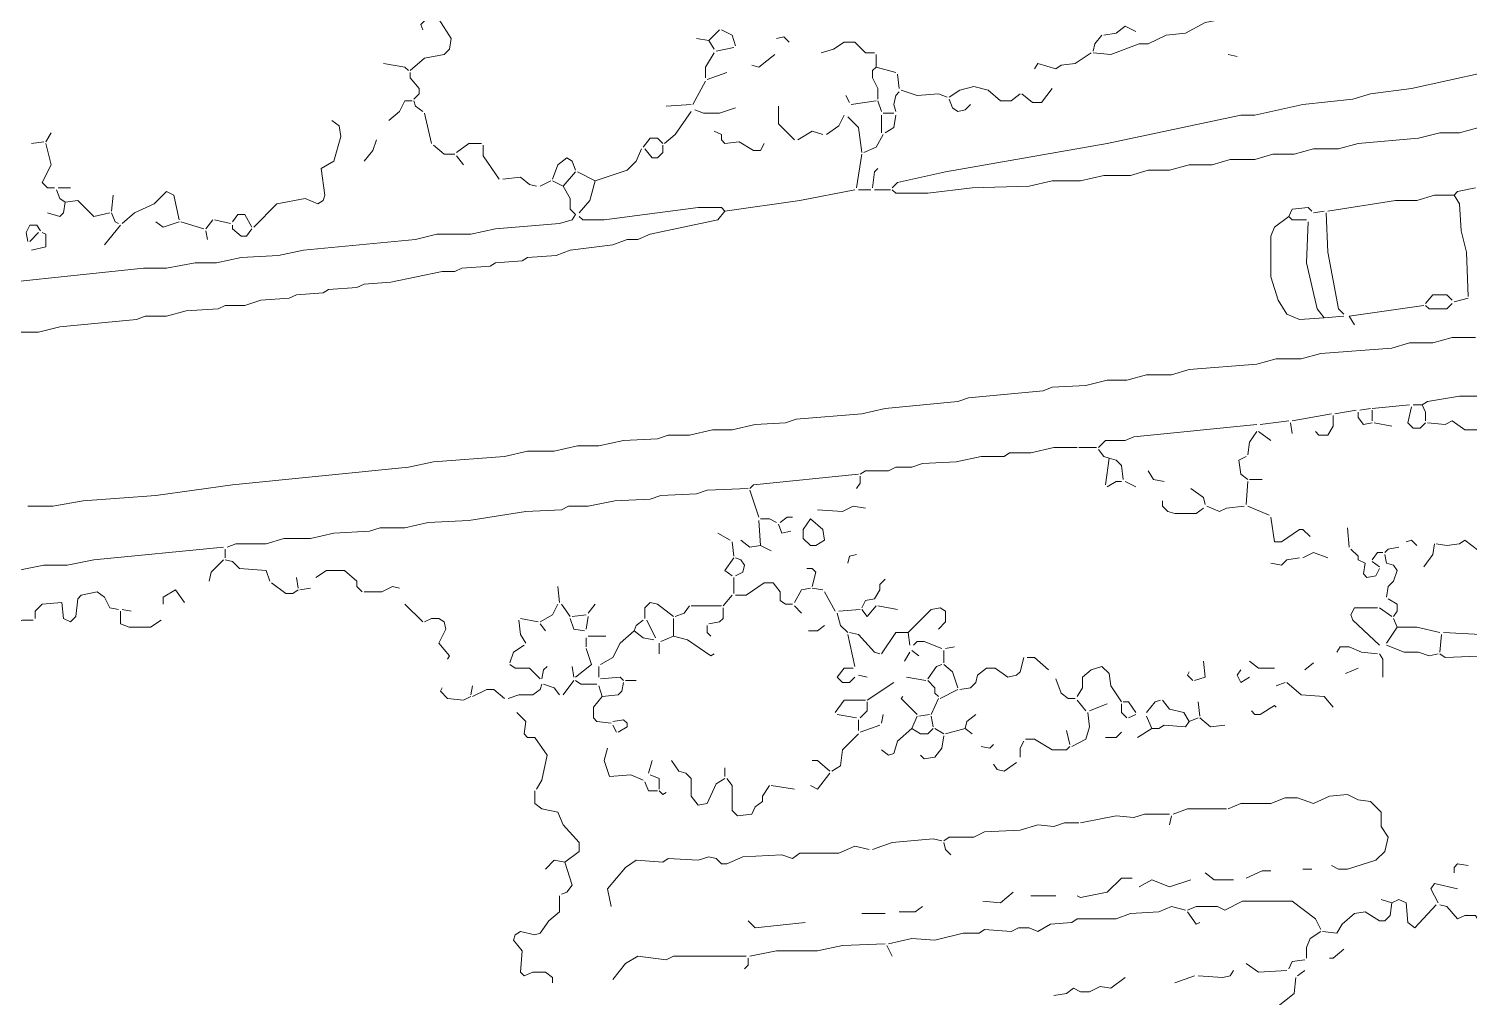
# Model space of a CAD drawing. Header units: millimetres. Extents: x 0 to 150953, y 0 to 85148.
# Drawn here: x 47772 to 72177, y 12263 to 28669 of the extents above; entities that cross this region are included whole.
import ezdxf

# ---------------------------------------------------------------- set-up
doc = ezdxf.new("R2010")
doc.units = ezdxf.units.MM
doc.layers.add('LINEWORK', color=7, linetype='CONTINUOUS', lineweight=0, plot=False)

msp = doc.modelspace()

# ---------------------------------------------------------------- linework, layer by layer
at = {"layer": 'LINEWORK'}
for points in [[(68817.54, 29135.972), (68727.15, 29045.581), (68606.63, 29045.581), (68335.458, 28894.933), (67702.722, 28774.408), (67371.287, 28593.627), (67039.858, 28563.498), (66738.552, 28412.845), (66587.904, 28412.845), (66105.816, 28232.063), (65804.515, 28262.197)], [(54716.573, 28834.671), (54927.489, 28503.236), (54897.355, 28322.454), (54806.964, 28232.063), (54475.534, 28171.807), (54234.49, 27960.891)], [(54686.445, 28864.799), (54505.663, 28834.671), (54415.272, 28744.28), (54445.401, 28653.889)], [(59477.158, 28653.889), (59296.376, 28473.107)], [(59507.286, 28653.889), (59688.068, 28563.498), (59748.33, 28382.717)], [(76078.94, 28563.498), (75898.158, 28412.845), (75777.633, 28412.845), (75385.942, 28232.063), (74361.514, 28201.935), (74210.861, 28141.673), (73819.169, 28141.673), (72433.173, 27930.763), (71197.836, 27659.59), (70504.838, 27569.199), (70203.537, 27478.808), (69359.885, 27388.418), (68546.368, 27207.636), (68305.33, 27207.636), (66045.559, 26725.554), (63303.701, 26243.465), (62490.183, 26062.684), (62399.792, 25972.293)], [(65955.168, 28563.498), (65834.643, 28412.845), (65804.515, 28292.326)], [(66527.642, 28623.761), (66346.86, 28714.151), (66196.207, 28593.627), (65985.297, 28563.498)], [(59085.466, 28503.236), (59296.376, 28473.107)], [(59296.376, 28473.107), (59386.767, 28322.454)], [(59718.202, 28352.588), (59416.895, 28292.326)], [(60441.328, 28503.236), (60561.848, 28533.37), (60652.238, 28442.979)], [(61194.583, 28262.197), (61405.493, 28322.454), (61586.275, 28442.979), (61767.057, 28442.979), (61947.838, 28262.197), (62098.492, 28262.197)], [(53782.536, 28081.416), (54144.1, 28021.153), (54204.362, 27960.891)], [(59386.767, 28262.197), (59236.114, 28021.153), (59236.114, 27840.372)], [(60411.194, 28232.063), (60140.022, 28021.153), (60019.503, 28051.282)], [(62128.62, 28232.063), (62128.62, 28021.153)], [(65774.387, 28262.197), (65503.214, 28081.416), (65262.17, 28051.282), (65171.779, 27991.025), (64870.478, 28081.416), (64810.216, 27991.025)], [(68094.414, 28232.063), (68245.067, 28201.935)], [(54234.49, 27930.763), (54234.49, 27840.372), (54385.144, 27659.59), (54385.144, 27569.199), (54294.753, 27478.808)], [(59597.677, 27930.763), (59266.248, 27810.243)], [(62128.62, 28021.153), (62068.363, 27960.891), (62068.363, 27840.372), (62158.754, 27659.59), (62158.754, 27478.808)], [(62128.62, 28021.153), (62460.055, 27930.763)], [(62490.183, 27900.634), (62520.317, 27659.59)], [(59236.114, 27780.109), (59025.204, 27388.418)], [(62520.317, 27599.328), (62460.055, 27539.071), (62429.926, 27388.418), (62460.055, 27267.898)], [(62550.446, 27629.462), (62821.618, 27539.071), (63183.181, 27569.199), (63333.835, 27508.937)], [(64569.172, 27569.199), (64418.524, 27448.68), (64237.743, 27448.68), (64026.827, 27629.462), (63785.789, 27689.719), (63544.745, 27629.462), (63363.963, 27508.937)], [(65111.517, 27659.59), (64930.735, 27418.546), (64780.088, 27418.546), (64599.306, 27569.199)], [(54264.619, 27448.68), (54144.1, 27448.68), (54053.709, 27267.898), (53872.927, 27117.245)], [(54294.753, 27448.68), (54324.881, 27358.289), (54445.401, 27267.898)], [(58995.075, 27388.418), (58573.25, 27358.289)], [(60471.457, 27358.289), (60471.457, 27056.983), (60742.629, 26785.81)], [(61616.409, 27539.071), (61676.666, 27418.546)], [(62128.62, 27448.68), (61706.8, 27388.418)], [(62158.754, 27448.68), (62219.011, 27267.898)], [(63363.963, 27478.808), (63424.225, 27328.155), (63514.616, 27267.898), (63635.135, 27298.027), (63725.526, 27388.418)], [(52908.757, 27117.245), (53029.281, 27026.854), (53059.41, 26846.073), (52938.891, 26424.247), (52727.975, 26303.728), (52788.237, 25851.774), (52758.109, 25761.383), (52667.718, 25701.121), (52456.803, 25791.511), (51974.72, 25701.121), (51583.028, 25309.429)], [(54475.534, 27237.764), (54596.054, 26725.554)], [(58995.075, 27267.898), (58723.903, 26876.201), (58543.121, 26725.554)], [(59748.33, 27328.155), (59477.158, 27237.764), (59205.985, 27237.764), (59055.332, 27298.027)], [(61586.275, 27207.636), (61495.884, 27026.854), (61284.974, 26876.201)], [(61646.537, 27177.508), (61827.319, 26996.726), (61887.581, 26574.9)], [(62219.011, 27207.636), (62219.011, 26906.335)], [(62249.145, 27237.764), (62429.926, 27237.764)], [(62460.055, 27207.636), (62429.926, 26996.726), (62279.273, 26906.335)], [(48148.177, 26906.335), (48057.786, 26755.682)], [(59386.767, 26936.464), (59507.286, 26876.201), (59507.286, 26785.81), (59567.549, 26725.554), (59808.593, 26755.682), (60049.631, 26605.029), (60170.156, 26605.029), (60230.413, 26725.554)], [(61224.712, 26876.201), (61043.93, 26936.464), (60802.892, 26785.81)], [(62249.145, 26876.201), (62128.62, 26665.291), (61917.71, 26574.9)], [(72342.782, 26996.726), (72011.353, 26906.335), (71679.918, 26906.335), (71318.355, 26815.944), (70293.927, 26725.554), (69962.493, 26635.163), (69540.667, 26635.163), (69209.238, 26544.772), (68847.674, 26544.772), (68546.368, 26454.381), (68124.548, 26454.381), (67823.241, 26363.99), (67431.55, 26363.99), (67100.115, 26273.599), (66738.552, 26273.599), (66437.251, 26183.209), (65985.297, 26183.209), (65593.605, 26092.818), (65111.517, 26092.818), (64719.825, 26002.427), (63755.655, 25972.293), (63002.4, 25881.902), (62460.055, 25881.902), (62399.792, 25942.165)], [(48027.652, 26755.682), (47816.742, 26725.554)], [(48057.786, 26725.554), (48148.177, 26363.99), (47997.524, 26062.684), (48087.915, 25972.293), (48208.434, 25972.293)], [(53662.017, 26785.81), (53601.755, 26605.029), (53451.102, 26424.247)], [(54626.182, 26695.42), (54806.964, 26544.772), (54987.745, 26544.772)], [(55439.699, 26725.554), (55228.789, 26725.554), (55017.879, 26574.9)], [(55469.833, 26695.42), (55469.833, 26514.638), (55741.006, 26122.946)], [(58151.424, 26635.163), (58061.033, 26424.247), (57910.386, 26273.599), (57368.041, 26092.818)], [(58512.987, 26725.554), (58422.596, 26815.944), (58302.077, 26815.944), (58181.558, 26665.291)], [(58512.987, 26695.42), (58512.987, 26574.9), (58422.596, 26484.509), (58332.206, 26484.509), (58211.686, 26635.163)], [(55017.879, 26514.638), (55138.399, 26363.99)], [(57036.606, 26273.599), (56976.343, 26424.247), (56885.953, 26484.509), (56735.305, 26363.99), (56644.914, 26122.946)], [(61887.581, 26544.772), (61797.191, 25972.293)], [(55801.263, 26122.946), (56102.569, 26153.075), (56253.217, 26032.555), (56373.742, 26002.427)], [(57036.606, 26243.465), (56825.696, 26002.427)], [(57066.734, 26243.465), (57368.041, 26092.818)], [(62158.754, 26303.728), (62098.492, 26243.465), (62068.363, 25972.293)], [(48238.568, 25942.165), (48298.825, 25791.511), (48389.216, 25731.255)], [(48268.696, 25972.293), (48479.607, 25972.293)], [(50317.557, 25429.948), (50227.166, 25851.774), (50106.641, 25912.036), (49895.731, 25701.121), (49564.296, 25550.473), (49353.386, 25369.691)], [(56614.78, 26092.818), (56433.998, 26002.427)], [(56644.914, 26092.818), (56825.696, 26002.427)], [(56825.696, 26002.427), (56946.215, 25791.511), (56946.215, 25610.73), (57036.606, 25520.339)], [(57368.041, 26092.818), (57277.65, 25761.383), (57096.868, 25550.473)], [(61767.057, 25942.165), (60833.02, 25761.383)], [(61827.319, 25942.165), (62038.229, 25942.165)], [(62098.492, 25942.165), (62369.664, 25942.165)], [(72282.525, 25972.293), (71981.219, 25912.036), (71920.962, 25851.774)], [(48389.216, 25731.255), (48359.087, 25550.473), (48298.825, 25490.211), (48087.915, 25550.473)], [(48389.216, 25731.255), (48600.131, 25761.383), (48871.304, 25490.211), (49142.476, 25550.473)], [(49202.733, 25851.774), (49172.605, 25580.601)], [(59567.549, 25580.601), (59507.286, 25640.864), (59115.595, 25640.864), (57518.688, 25429.948), (57157.125, 25429.948), (57096.868, 25490.211)], [(60833.02, 25761.383), (59567.549, 25580.601)], [(69510.539, 25580.601), (69450.276, 25640.864), (69179.104, 25610.73), (69118.847, 25490.211)], [(71920.962, 25851.774), (71589.527, 25851.774), (71288.226, 25761.383), (70926.663, 25761.383), (69781.711, 25580.601)], [(71920.962, 25851.774), (72011.353, 25701.121), (72041.481, 25249.166), (72131.872, 24887.603), (72162.001, 24134.348)], [(57036.606, 25520.339), (56976.343, 25429.948), (56765.433, 25369.691), (55680.744, 25279.3), (55258.918, 25188.91), (54686.445, 25188.91), (54324.881, 25098.519), (52426.674, 24917.737), (52004.848, 24827.346), (51372.113, 24797.212), (50950.293, 24706.822), (50588.729, 24706.822), (50106.641, 24616.431), (49714.95, 24616.431), (46280.099, 24254.867), (45828.144, 24285.001)], [(59567.549, 25580.601), (59447.029, 25429.948), (58302.077, 25188.91), (58091.167, 25098.519), (57910.386, 25098.519), (57669.341, 25008.128), (56946.215, 24917.737), (56705.171, 24827.346), (56223.088, 24797.212), (56132.698, 24736.956), (55680.744, 24706.822), (55590.353, 24646.565), (55108.27, 24616.431), (54987.745, 24556.174), (54776.835, 24556.174), (53903.056, 24375.392), (53451.102, 24345.258), (53330.582, 24285.001), (52848.5, 24254.867), (52758.109, 24194.611), (52306.155, 24164.477), (52185.63, 24104.22), (51703.548, 24074.086), (51432.375, 23983.695), (51100.94, 23983.695), (50980.421, 23923.438), (50438.076, 23893.304), (50106.641, 23802.913), (49745.078, 23802.913), (49594.43, 23742.657), (48298.825, 23622.132), (47937.262, 23531.741), (47515.442, 23531.741)], [(49172.605, 25550.473), (49232.867, 25399.82), (49293.124, 25369.691)], [(49925.86, 25399.82), (50046.384, 25309.429), (50317.557, 25399.82)], [(50347.685, 25399.82), (50739.377, 25279.3)], [(50890.03, 25429.948), (50769.511, 25279.3)], [(50920.159, 25429.948), (51191.331, 25369.691)], [(51221.465, 25399.82), (51311.856, 25520.339), (51432.375, 25520.339), (51552.894, 25309.429)], [(69118.847, 25490.211), (68877.803, 25309.429), (68817.54, 25158.776), (68817.54, 24465.783), (68938.065, 24074.086), (69088.713, 23833.047), (69299.629, 23742.657), (69721.449, 23772.785)], [(69118.847, 25490.211), (69179.104, 25429.948), (69420.148, 25429.948)], [(69450.276, 25399.82), (69420.148, 24706.822), (69600.929, 23923.438), (69721.449, 23772.785)], [(69721.449, 25580.601), (69540.667, 25550.473)], [(69751.583, 25550.473), (69781.711, 24887.603), (69962.493, 23923.438), (70052.883, 23833.047)], [(47967.396, 25249.166), (47907.133, 25339.557), (47786.614, 25339.557), (47726.352, 25219.038), (47756.48, 25068.385)], [(47937.262, 25219.038), (47786.614, 25068.385)], [(47997.524, 25219.038), (48057.786, 25188.91), (48057.786, 24977.994), (47816.742, 24917.737)], [(49323.258, 25339.557), (49052.085, 25008.128)], [(50769.511, 25249.166), (50799.639, 25098.519)], [(51221.465, 25339.557), (51221.465, 25279.3), (51372.113, 25158.776), (51462.504, 25158.776), (51552.894, 25279.3)], [(71890.828, 24074.086), (71800.437, 24164.477), (71559.399, 24164.477), (71438.874, 24013.829)], [(71408.746, 23983.695), (70143.274, 23802.913)], [(71890.828, 24013.829), (71800.437, 23923.438), (71499.137, 23923.438), (71438.874, 23983.695)], [(72162.001, 24104.22), (71920.962, 24043.957)], [(70052.883, 23802.913), (69721.449, 23772.785)], [(70143.274, 23802.913), (70233.665, 23652.266)], [(47756.48, 20578.978), (48178.306, 20578.978), (48690.522, 20669.369), (49925.86, 20759.76), (51221.465, 20940.541), (54204.362, 21241.842), (54626.182, 21332.233), (55831.397, 21422.624), (56223.088, 21513.015), (56675.043, 21513.015), (57066.734, 21603.405), (57428.297, 21603.405), (57850.123, 21693.796), (58422.596, 21723.925), (58603.378, 21784.187), (58964.941, 21784.187), (59356.639, 21874.578), (59688.068, 21874.578), (60079.765, 21964.969), (60591.976, 21995.097), (60772.758, 22055.359), (61887.581, 22145.75), (62279.273, 22236.141), (63514.616, 22356.66), (63695.398, 22416.923), (64960.869, 22537.442), (65111.517, 22597.704), (65683.996, 22627.833), (66045.559, 22718.224), (66376.988, 22718.224), (66708.423, 22808.614), (67130.249, 22808.614), (67431.55, 22899.005), (68576.502, 22989.396), (68907.931, 23079.787), (69329.757, 23079.787), (69661.192, 23170.178), (70866.401, 23260.569), (71167.702, 23350.959), (71559.399, 23350.959), (71890.828, 23441.35), (72282.525, 23441.35)], [(79122.094, 23320.831), (78368.839, 23260.569), (78218.185, 23200.312), (77705.975, 23170.178), (76591.151, 22989.396), (76259.721, 22989.396), (75868.024, 22899.005), (75536.595, 22899.005), (75355.813, 22838.748), (74150.599, 22718.224), (73999.951, 22657.967), (72583.826, 22507.314), (72372.916, 22447.051), (72011.353, 22447.051), (71469.008, 22356.66), (71378.617, 22296.403)], [(70504.838, 22236.141), (70324.056, 22206.013)], [(71167.702, 22296.403), (70534.966, 22236.141)], [(71197.836, 22266.27), (71137.573, 21995.097), (71227.964, 21904.706), (71348.483, 21904.706), (71438.874, 21995.097)], [(71227.964, 22296.403), (71378.617, 22296.403)], [(71378.617, 22296.403), (71438.874, 22175.879), (71438.874, 22025.231)], [(68576.502, 21964.969), (66497.513, 21754.059), (66346.86, 21693.796), (66015.425, 21693.796), (65894.906, 21573.277)], [(69118.847, 22025.231), (68636.759, 21964.969)], [(69148.975, 21995.097), (69179.104, 21814.315)], [(69841.973, 22145.75), (69179.104, 22025.231)], [(69872.102, 22115.622), (69872.102, 21934.84), (69781.711, 21784.187), (69631.058, 21784.187), (69570.801, 21844.449)], [(70263.794, 22206.013), (69902.23, 22145.75)], [(70293.927, 22175.879), (70293.927, 22085.488), (70384.318, 21964.969), (70534.966, 21995.097)], [(70534.966, 22206.013), (70534.966, 22025.231)], [(70565.1, 21995.097), (70866.401, 21934.84)], [(71890.828, 22025.231), (71770.309, 21964.969), (71469.008, 21995.097)], [(71890.828, 22025.231), (72101.744, 21874.578), (72312.654, 21874.578)], [(68576.502, 21844.449), (68455.977, 21663.668), (68425.849, 21452.752)], [(68606.63, 21844.449), (68817.54, 21693.796)], [(65533.343, 21573.277), (65141.651, 21573.277), (64749.954, 21482.886), (64388.39, 21482.886), (64298, 21422.624), (63906.308, 21422.624), (63484.482, 21332.233), (62912.009, 21302.104), (62731.227, 21241.842), (62460.055, 21241.842), (62339.536, 21181.58), (61947.838, 21181.58), (61857.448, 21121.323)], [(65563.471, 21573.277), (65864.777, 21573.277)], [(65894.906, 21543.143), (65985.297, 21422.624), (66075.688, 21392.495)], [(66075.688, 21392.495), (66015.425, 20940.541)], [(66075.688, 21392.495), (66196.207, 21362.361), (66286.598, 21271.971), (66316.732, 21030.932)], [(68395.72, 21422.624), (68275.196, 21362.361), (68305.33, 21121.323), (68425.849, 21030.932)], [(61827.319, 21121.323), (60049.631, 20940.541), (59989.374, 20880.279)], [(61857.448, 21091.189), (61857.448, 20970.67), (61797.191, 20880.279)], [(66286.598, 21000.798), (66196.207, 21000.798), (66045.559, 20910.407)], [(66346.86, 21000.798), (66527.642, 20910.407)], [(66738.552, 21181.58), (66828.942, 21030.932), (67009.724, 21000.798)], [(68425.849, 21000.798), (68395.72, 20609.106)], [(68455.977, 21030.932), (68666.893, 21030.932)], [(59959.24, 20880.279), (59266.248, 20850.15), (59085.466, 20789.888), (58482.859, 20759.76), (58302.077, 20699.497), (57699.47, 20669.369), (57247.516, 20578.978), (56916.087, 20578.978), (56795.562, 20518.716), (56192.96, 20488.587), (55228.789, 20337.934), (54535.791, 20307.805), (54144.1, 20217.415), (53722.274, 20217.415), (53541.492, 20157.152), (52938.891, 20127.024), (52547.193, 20036.633), (52095.239, 20036.633), (51793.938, 19946.242), (51281.722, 19946.242), (51131.074, 19885.98)], [(59989.374, 20850.15), (60140.022, 20398.196)], [(67461.678, 20880.279), (67672.594, 20729.626), (67702.722, 20609.106)], [(61947.838, 20548.844), (61736.928, 20578.978), (61556.147, 20488.587), (61134.321, 20518.716)], [(66979.596, 20669.369), (66979.596, 20578.978), (67069.987, 20488.587), (67190.506, 20458.453), (67552.069, 20458.453), (67672.594, 20548.844)], [(67732.851, 20578.978), (67943.766, 20488.587), (68064.285, 20548.844), (68365.586, 20578.978)], [(68425.849, 20578.978), (68787.412, 20428.325)], [(60140.022, 20337.934), (60170.156, 19916.108)], [(60170.156, 20368.062), (60320.804, 20368.062), (60441.328, 20307.805)], [(60471.457, 20277.672), (60531.719, 20127.024), (60682.367, 20157.152)], [(60712.501, 20398.196), (60622.11, 20398.196), (60501.585, 20307.805)], [(68817.54, 20398.196), (68877.803, 19976.371), (68998.322, 19976.371), (69299.629, 20187.281), (69359.885, 20187.281), (69480.41, 20066.761)], [(59447.029, 20127.024), (59657.939, 20006.499)], [(70113.146, 20217.415), (70143.274, 19885.98)], [(72734.48, 20157.152), (72553.698, 19885.98), (72342.782, 19825.717), (72101.744, 20006.499), (72011.353, 19946.242), (71800.437, 19916.108), (71619.656, 19946.242)], [(47575.698, 19494.288), (48027.652, 19584.679), (48419.35, 19584.679), (48871.304, 19675.07), (51070.812, 19885.98)], [(51100.94, 19855.851), (51100.94, 19705.198)], [(59688.068, 19976.371), (59718.202, 19735.327)], [(59838.721, 20006.499), (59989.374, 19885.98), (60170.156, 19916.108)], [(60170.156, 19916.108), (60350.938, 19825.717)], [(69359.885, 19705.198), (69540.667, 19795.589), (69781.711, 19705.198)], [(70173.403, 19855.851), (70293.927, 19735.327), (70293.927, 19675.07), (70414.447, 19614.807)], [(70715.748, 19795.589), (70625.357, 19795.589), (70534.966, 19675.07)], [(70986.92, 19885.98), (70806.138, 19855.851), (70745.882, 19795.589)], [(71107.445, 19976.371), (71197.836, 20006.499), (71288.226, 19916.108)], [(71589.527, 19946.242), (71559.399, 19765.461), (71408.746, 19554.545)], [(51070.812, 19675.07), (50859.902, 19464.154), (50829.768, 19313.506)], [(51100.94, 19675.07), (51221.465, 19644.936), (51341.984, 19524.417), (51793.938, 19494.288), (51854.201, 19313.506)], [(59718.202, 19705.198), (59567.549, 19494.288), (59688.068, 19403.897)], [(59748.33, 19705.198), (59838.721, 19675.07), (59898.983, 19584.679), (59868.85, 19464.154), (59748.33, 19403.897)], [(60953.539, 19524.417), (61043.93, 19524.417), (61104.193, 19464.154), (61043.93, 19223.116)], [(61797.191, 19765.461), (61676.666, 19735.327), (61646.537, 19614.807)], [(69299.629, 19705.198), (69088.713, 19675.07), (68998.322, 19584.679), (68817.54, 19614.807)], [(70414.447, 19614.807), (70384.318, 19434.026), (70444.575, 19373.763), (70595.228, 19403.897), (70655.491, 19524.417)], [(70534.966, 19644.936), (70655.491, 19554.545)], [(70745.882, 19765.461), (70776.01, 19614.807)], [(70776.01, 19614.807), (70896.529, 19584.679), (70956.792, 19494.288), (70896.529, 19313.506), (70806.138, 19223.116), (70776.01, 19042.334)], [(51884.329, 19283.373), (52125.373, 19102.591), (52245.892, 19102.591), (52336.283, 19162.853)], [(52306.155, 19373.763), (52336.283, 19192.982)], [(52637.584, 19373.763), (52818.366, 19494.288), (53119.672, 19494.288), (53330.582, 19313.506), (53330.582, 19223.116), (53420.973, 19132.725)], [(59718.202, 19373.763), (59718.202, 19102.591)], [(59748.33, 19072.462), (59929.112, 19072.462), (60230.413, 19283.373), (60381.066, 19283.373), (60501.585, 19132.725), (60501.585, 18982.072), (60591.976, 18921.809), (60712.501, 18921.809)], [(62279.273, 19343.635), (62188.882, 19253.244), (62188.882, 19162.853), (62098.492, 19012.2)], [(49293.124, 18831.418), (49142.476, 18861.552), (49052.085, 19042.334), (48931.561, 19132.725), (48660.388, 19072.462), (48600.131, 19012.2), (48569.997, 18710.899), (48479.607, 18620.508), (48359.087, 18680.771), (48328.959, 18951.943), (47997.524, 18921.809), (47877.005, 18801.29), (47877.005, 18680.771)], [(50407.948, 18951.943), (50257.294, 19162.853), (50046.384, 19042.334), (50046.384, 18921.809)], [(52547.193, 19192.982), (52366.412, 19162.853)], [(54053.709, 19192.982), (53933.19, 19223.116), (53752.408, 19132.725), (53451.102, 19132.725)], [(56735.305, 19223.116), (56765.433, 18951.943)], [(59688.068, 19072.462), (59537.42, 18891.681)], [(61013.802, 19192.982), (60863.149, 19162.853), (60742.629, 18951.943)], [(61043.93, 19192.982), (61224.712, 19162.853)], [(61254.846, 19132.725), (61435.627, 18801.29)], [(49323.258, 18801.29), (49323.258, 18590.38), (49473.906, 18530.118), (49835.469, 18530.118), (50016.25, 18650.637)], [(49353.386, 18831.418), (49504.039, 18801.29)], [(54144.1, 18921.809), (54445.401, 18620.508)], [(56735.305, 18921.809), (56644.914, 18741.028), (56433.998, 18620.508)], [(56795.562, 18921.809), (56946.215, 18710.899)], [(57368.041, 18921.809), (57247.516, 18771.162)], [(58693.769, 18710.899), (58422.596, 18921.809), (58302.077, 18951.943), (58211.686, 18861.552), (58211.686, 18680.771)], [(58964.941, 18891.681), (58874.551, 18771.162), (58723.903, 18710.899)], [(58995.075, 18891.681), (59507.286, 18891.681)], [(59537.42, 18861.552), (59537.42, 18680.771), (59477.158, 18620.508), (59296.376, 18590.38)], [(60742.629, 18891.681), (60863.149, 18771.162)], [(61857.448, 18831.418), (61495.884, 18801.29)], [(62098.492, 19012.2), (61947.838, 18982.072), (61887.581, 18861.552)], [(62128.62, 18891.681), (61977.972, 18710.899), (61887.581, 18831.418)], [(62158.754, 18891.681), (62490.183, 18831.418)], [(63183.181, 18499.989), (63303.701, 18620.508), (63303.701, 18801.29), (63213.31, 18861.552), (63062.662, 18831.418), (62670.965, 18439.727)], [(70625.357, 18861.552), (70233.665, 18861.552), (70173.403, 18741.028), (70203.537, 18650.637), (70655.491, 18228.817)], [(70655.491, 18861.552), (70866.401, 18710.899)], [(70806.138, 19012.2), (70956.792, 18921.809), (70956.792, 18801.29), (70896.529, 18710.899)], [(47846.871, 18650.637), (47666.089, 18650.637), (47485.308, 18560.246), (47394.917, 18409.598)], [(54475.534, 18620.508), (54596.054, 18680.771), (54716.573, 18680.771), (54806.964, 18620.508), (54837.098, 18499.989), (54716.573, 18258.945), (54897.355, 18048.035), (54867.226, 17987.773)], [(56072.435, 18650.637), (56102.569, 18409.598), (56192.96, 18258.945)], [(56102.569, 18680.771), (56403.87, 18620.508)], [(56433.998, 18590.38), (56524.389, 18469.855)], [(56946.215, 18680.771), (57006.477, 18499.989), (57187.259, 18469.855)], [(57217.387, 18741.028), (56976.343, 18710.899)], [(57247.516, 18710.899), (57217.387, 18499.989)], [(58181.558, 18650.637), (58061.033, 18560.246), (58030.905, 18469.855)], [(58241.815, 18650.637), (58392.468, 18349.336)], [(58693.769, 18680.771), (58693.769, 18379.464)], [(59266.248, 18560.246), (59266.248, 18439.727), (59326.505, 18379.464)], [(61254.846, 18560.246), (61134.321, 18469.855), (60983.673, 18469.855)], [(61465.756, 18771.162), (61526.018, 18560.246), (61646.537, 18439.727)], [(70896.529, 18680.771), (70956.792, 18530.118)], [(57217.387, 18349.336), (57217.387, 18198.683)], [(57247.516, 18379.464), (57548.822, 18379.464)], [(58030.905, 18469.855), (57789.861, 18258.945), (57669.341, 18017.901), (57458.431, 17897.382)], [(58030.905, 18469.855), (58181.558, 18349.336), (58362.34, 18319.207)], [(58693.769, 18379.464), (58482.859, 18289.074)], [(58693.769, 18379.464), (58934.813, 18319.207), (59326.505, 18048.035), (59386.767, 18078.163)], [(61646.537, 18409.598), (61767.057, 17867.253)], [(61676.666, 18439.727), (61827.319, 18409.598), (62098.492, 18108.292), (62188.882, 18078.163)], [(62670.965, 18439.727), (62460.055, 18439.727), (62219.011, 18078.163)], [(62670.965, 18439.727), (62701.099, 18228.817)], [(70956.792, 18530.118), (70776.01, 18258.945)], [(70956.792, 18530.118), (71288.226, 18530.118), (71679.918, 18439.727)], [(71710.047, 18409.598), (71679.918, 18108.292)], [(71740.181, 18439.727), (72372.916, 18409.598), (72493.436, 18319.207)], [(56162.826, 18228.817), (55982.044, 18108.292), (55921.788, 17927.51)], [(57217.387, 18168.554), (57307.778, 17897.382)], [(58452.73, 18258.945), (58452.73, 18078.163)], [(62701.099, 18108.292), (62610.708, 17957.644)], [(62731.227, 18138.426), (62851.747, 18048.035)], [(62761.356, 18228.817), (62821.618, 18289.074), (62942.137, 18289.074), (63243.444, 18168.554)], [(63273.572, 18138.426), (63273.572, 17927.51)], [(63454.354, 18198.683), (63303.701, 18168.554)], [(69932.364, 18108.292), (69992.621, 18198.683), (70143.274, 18198.683), (70354.184, 18108.292), (70625.357, 18078.163)], [(70655.491, 18078.163), (70715.748, 17987.773), (70715.748, 17686.472)], [(70776.01, 18228.817), (71077.311, 18108.292), (71318.355, 18108.292), (71499.137, 18048.035), (71649.79, 18078.163)], [(71679.918, 18078.163), (71770.309, 18017.901), (72463.307, 18048.035)], [(55921.788, 17897.382), (56012.178, 17837.119), (56253.217, 17837.119), (56433.998, 17656.338)], [(56554.523, 17867.253), (56494.261, 17806.991), (56464.132, 17656.338)], [(56976.343, 17867.253), (57006.477, 17686.472)], [(57307.778, 17897.382), (57036.606, 17686.472)], [(57428.297, 17867.253), (57428.297, 17686.472)], [(61736.928, 17837.119), (61586.275, 17837.119), (61465.756, 17686.472)], [(63243.444, 17897.382), (63153.053, 17867.253), (63002.4, 17656.338)], [(63273.572, 17897.382), (63424.225, 17776.863), (63514.616, 17505.69)], [(64629.434, 18017.901), (64569.172, 17776.863), (64508.915, 17716.6), (64358.262, 17686.472), (64147.352, 17837.119), (63996.699, 17837.119), (63846.046, 17716.6), (63815.917, 17596.081), (63725.526, 17505.69), (63544.745, 17475.556)], [(64689.697, 18017.901), (64810.216, 18017.901), (65051.26, 17806.991)], [(65533.343, 17355.037), (65623.733, 17505.69), (65623.733, 17686.472), (65774.387, 17806.991), (65955.168, 17867.253), (66075.688, 17746.729), (66105.816, 17535.819), (66286.598, 17264.646)], [(67672.594, 17957.644), (67702.722, 17686.472), (67521.941, 17626.209)], [(68455.977, 17957.644), (68606.63, 17837.119), (68877.803, 17837.119)], [(69540.667, 17927.51), (69390.019, 17806.991)], [(70293.927, 17837.119), (70083.012, 17746.729)], [(57006.477, 17626.209), (56825.696, 17385.165)], [(57036.606, 17626.209), (57126.997, 17565.947), (57398.169, 17565.947)], [(57458.431, 17656.338), (57789.861, 17686.472), (57850.123, 17626.209)], [(57850.123, 17596.081), (57819.995, 17445.428), (57759.732, 17385.165), (57488.56, 17355.037)], [(57880.252, 17626.209), (58061.033, 17626.209)], [(61465.756, 17686.472), (61556.147, 17596.081), (61676.666, 17596.081), (61767.057, 17686.472)], [(61827.319, 17716.6), (61977.972, 17686.472)], [(62429.926, 17596.081), (61977.972, 17294.775)], [(62640.836, 17686.472), (62972.271, 17626.209)], [(63002.4, 17626.209), (63122.919, 17505.69), (63122.919, 17415.299), (63183.181, 17355.037)], [(65171.779, 17656.338), (65262.17, 17415.299), (65382.689, 17324.909), (65503.214, 17324.909)], [(67431.55, 17776.863), (67401.421, 17716.6), (67491.812, 17626.209)], [(68305.33, 17806.991), (68245.067, 17716.6), (68305.33, 17596.081)], [(68455.977, 17686.472), (68305.33, 17596.081)], [(69058.584, 17596.081), (68907.931, 17535.819)], [(69088.713, 17596.081), (69329.757, 17385.165), (69721.449, 17355.037), (69872.102, 17174.255)], [(54776.835, 17505.69), (54746.707, 17445.428), (54867.226, 17324.909), (55138.399, 17294.775), (55258.918, 17355.037)], [(55289.052, 17535.819), (55258.918, 17385.165)], [(55289.052, 17355.037), (55530.09, 17475.556), (55650.615, 17475.556), (55831.397, 17324.909)], [(56464.132, 17565.947), (56433.998, 17475.556), (56313.479, 17385.165), (56072.435, 17385.165), (55891.654, 17324.909)], [(56494.261, 17565.947), (56675.043, 17505.69), (56765.433, 17385.165)], [(57488.56, 17355.037), (57337.907, 17174.255), (57337.907, 16993.474), (57398.169, 16933.211), (57639.213, 16903.083)], [(57428.297, 17535.819), (57488.56, 17355.037)], [(62580.574, 17355.037), (62550.446, 17324.909), (62821.618, 17053.736)], [(63514.616, 17475.556), (63213.31, 17324.909)], [(61947.838, 17294.775), (61586.275, 17294.775), (61435.627, 17083.864)], [(61977.972, 17264.646), (61977.972, 17113.993), (61857.448, 16993.474)], [(63183.181, 17324.909), (63062.662, 17053.736)], [(65533.343, 17294.775), (65683.996, 17113.993)], [(66045.559, 17234.518), (65744.253, 17113.993)], [(66286.598, 17234.518), (66286.598, 17083.864), (66376.988, 16993.474)], [(66316.732, 17264.646), (66407.122, 17264.646), (66527.642, 17083.864)], [(66949.467, 17294.775), (66859.076, 17264.646), (66708.423, 17083.864)], [(66979.596, 17294.775), (67100.115, 17144.127), (67341.159, 17083.864), (67431.55, 16933.211)], [(67582.203, 17264.646), (67612.331, 17023.602)], [(68907.931, 17174.255), (68877.803, 17204.384), (68636.759, 17053.736), (68546.368, 17053.736), (68486.111, 17113.993)], [(56042.307, 17083.864), (56192.96, 16933.211), (56162.826, 16722.301), (56223.088, 16662.039), (56343.608, 16662.039), (56554.523, 16360.738), (56464.132, 15938.912), (56373.742, 15788.265)], [(57669.341, 16933.211), (57850.123, 16963.345), (57910.386, 16903.083), (57910.386, 16842.82), (57759.732, 16752.43)], [(57669.341, 16872.954), (57729.604, 16752.43)], [(61465.756, 17053.736), (61797.191, 16993.474)], [(61827.319, 16963.345), (61827.319, 16782.564)], [(62188.882, 16872.954), (61857.448, 16752.43)], [(62249.145, 17053.736), (62219.011, 16903.083)], [(62821.618, 17023.602), (62731.227, 16812.692)], [(63032.528, 17053.736), (62851.747, 17023.602)], [(63062.662, 17023.602), (63092.791, 16842.82)], [(63815.917, 17053.736), (63665.264, 16933.211), (63635.135, 16812.692)], [(65714.124, 17083.864), (65744.253, 16842.82), (65683.996, 16631.91), (65442.952, 16511.391)], [(66527.642, 17053.736), (66407.122, 16993.474)], [(66708.423, 17023.602), (66798.814, 16812.692)], [(67431.55, 16933.211), (67371.287, 16842.82), (67009.724, 16872.954), (66919.333, 16812.692), (66798.814, 16812.692)], [(67582.203, 16993.474), (67431.55, 16933.211)], [(67612.331, 16993.474), (67793.113, 16842.82), (68034.157, 16872.954)], [(61827.319, 16722.301), (61556.147, 16451.129), (61526.018, 16179.956), (61375.365, 16089.565)], [(62731.227, 16812.692), (62490.183, 16601.782), (62429.926, 16390.866), (62339.536, 16360.738), (62219.011, 16451.129)], [(62731.227, 16812.692), (62881.88, 16722.301), (63002.4, 16722.301), (63092.791, 16812.692)], [(63273.572, 16692.173), (63243.444, 16481.257), (63122.919, 16330.61), (62942.137, 16300.476), (62881.88, 16360.738)], [(63122.919, 16812.692), (63273.572, 16722.301)], [(63635.135, 16812.692), (63303.701, 16722.301)], [(63635.135, 16812.692), (63755.655, 16722.301)], [(64629.434, 16601.782), (64569.172, 16481.257), (64569.172, 16330.61)], [(64659.563, 16631.91), (64810.216, 16631.91), (65111.517, 16451.129), (65352.561, 16451.129), (65412.823, 16511.391)], [(65352.561, 16782.564), (65412.823, 16541.52)], [(66286.598, 16752.43), (66196.207, 16662.039), (66015.425, 16662.039)], [(66798.814, 16812.692), (66557.77, 16662.039)], [(57578.951, 16481.257), (57518.688, 16270.347), (57609.079, 15999.175), (57970.642, 16029.303), (58181.558, 15938.912)], [(64117.218, 16541.52), (64056.961, 16481.257), (63906.308, 16511.391)], [(58332.206, 16270.347), (58271.949, 16059.437)], [(58663.64, 16270.347), (58784.16, 16089.565), (58904.685, 16059.437), (58995.075, 15969.046), (58995.075, 15667.74), (59115.595, 15517.092), (59266.248, 15547.221), (59416.895, 15878.655), (59567.549, 15969.046)], [(59567.549, 16149.828), (59567.549, 15999.175)], [(61043.93, 16270.347), (61134.321, 16270.347), (61345.237, 16089.565)], [(64508.915, 16240.219), (64298, 16089.565), (64177.48, 16119.694), (64117.218, 16210.085)], [(58211.686, 15908.784), (58271.949, 15758.131), (58422.596, 15758.131)], [(58302.077, 16029.303), (58452.73, 15969.046), (58452.73, 15788.265)], [(59597.677, 15969.046), (59688.068, 15848.521), (59688.068, 15426.701), (59778.459, 15336.311), (60019.503, 15366.439), (60079.765, 15486.958), (60200.284, 15577.349), (60200.284, 15667.74), (60320.804, 15848.521)], [(61345.237, 16059.437), (61134.321, 15788.265), (61013.802, 15848.521)], [(56343.608, 15758.131), (56343.608, 15547.221), (56464.132, 15456.83), (56735.305, 15396.567), (56825.696, 15185.657), (57096.868, 14884.356), (57096.868, 14733.703), (56855.824, 14552.922)], [(58452.73, 15758.131), (58512.987, 15697.874), (58573.25, 15728.002)], [(60350.938, 15848.521), (60742.629, 15788.265)], [(68094.414, 15456.83), (68305.33, 15547.221), (68817.54, 15547.221), (69058.584, 15637.611), (69269.495, 15637.611), (69540.667, 15547.221), (69811.839, 15667.74), (70113.146, 15697.874), (70293.927, 15607.483), (70504.838, 15577.349), (70685.619, 15396.567), (70685.619, 15155.529)], [(68064.285, 15456.83), (67401.421, 15456.83), (67160.377, 15366.439)], [(65563.471, 15215.786), (65322.433, 15215.786), (65141.651, 15155.529), (64870.478, 15185.657), (64569.172, 15095.267), (63966.57, 15065.138), (63785.789, 14974.747), (63363.963, 14974.747), (63273.572, 14914.485)], [(67100.115, 15366.439), (66678.295, 15366.439), (66497.513, 15306.177), (66196.207, 15336.311), (65593.605, 15215.786)], [(67130.249, 15336.311), (67100.115, 15185.657)], [(70685.619, 15155.529), (70806.138, 14974.747), (70745.882, 14733.703), (70595.228, 14583.05), (70113.146, 14432.402), (69962.493, 14432.402), (69841.973, 14492.659)], [(63243.444, 14914.485), (63092.791, 14944.613), (62399.792, 14884.356), (62068.363, 14763.832)], [(62008.101, 14763.832), (61767.057, 14824.094), (61495.884, 14703.575), (60833.02, 14703.575), (60712.501, 14613.184), (60531.719, 14673.441), (59868.85, 14643.312), (59597.677, 14522.793), (59507.286, 14522.793), (59416.895, 14613.184), (59296.376, 14643.312), (59115.595, 14583.05), (58603.378, 14613.184), (58512.987, 14552.922), (58061.033, 14583.05), (57880.252, 14462.531), (57578.951, 14100.968), (57639.213, 13799.667)], [(63273.572, 14884.356), (63303.701, 14763.832), (63394.091, 14673.441)], [(56855.824, 14552.922), (56675.043, 14583.05), (56524.389, 14432.402)], [(56855.824, 14552.922), (56976.343, 14161.23), (56885.953, 14040.705), (56795.562, 14010.577)], [(68817.54, 14402.268), (68666.893, 14402.268), (68395.72, 14281.749)], [(69359.885, 14432.402), (69510.539, 14432.402)], [(72162.001, 14492.659), (71981.219, 14522.793), (71920.962, 14462.531), (71920.962, 14372.14)], [(66467.379, 14281.749), (66286.598, 14281.749), (66045.559, 14040.705), (65593.605, 13950.314), (65533.343, 13980.448)], [(67461.678, 14251.621), (67100.115, 14131.096), (66798.814, 14251.621), (66587.904, 14131.096)], [(67702.722, 14372.14), (67853.375, 14251.621), (68184.805, 14251.621)], [(71981.219, 14100.968), (71589.527, 14191.358), (71529.265, 14100.968), (71649.79, 13859.923)], [(56765.433, 13980.448), (56765.433, 13709.276), (56584.652, 13558.623)], [(64448.653, 14040.705), (64237.743, 13859.923), (63936.436, 13890.057)], [(64749.954, 13980.448), (65171.779, 13980.448)], [(70685.619, 13920.186), (70866.401, 13859.923)], [(70866.401, 13859.923), (70986.92, 13920.186), (71107.445, 13859.923), (71137.573, 13528.494), (71258.093, 13438.103), (71619.656, 13829.795)], [(61887.581, 13679.142), (62279.273, 13679.142)], [(67371.287, 13739.404), (67130.249, 13799.667), (66919.333, 13709.276), (66437.251, 13679.142), (66196.207, 13588.751), (65533.343, 13588.751), (65442.952, 13528.494), (65081.389, 13498.36), (64870.478, 13377.841), (64719.825, 13438.103), (64539.044, 13438.103), (64418.524, 13377.841), (63966.57, 13407.969), (63876.179, 13347.713), (63605.007, 13347.713), (63122.919, 13227.188), (62731.227, 13257.322), (62339.536, 13166.931)], [(62912.009, 13799.667), (62791.49, 13709.276), (62520.317, 13709.276)], [(67401.421, 13739.404), (67552.069, 13799.667), (67913.632, 13799.667), (68034.157, 13739.404), (68335.458, 13890.057), (69179.104, 13890.057), (69570.801, 13588.751), (69661.192, 13407.969)], [(67401.421, 13709.276), (67552.069, 13498.36), (67612.331, 13528.494)], [(70866.401, 13859.923), (70836.272, 13649.013), (70745.882, 13558.623), (70655.491, 13558.623), (70414.447, 13709.276), (70233.665, 13679.142), (70022.755, 13498.36), (69932.364, 13347.713), (69691.32, 13377.841)], [(71679.918, 13829.795), (71800.437, 13799.667), (71981.219, 13588.751), (72101.744, 13649.013), (72282.525, 13649.013), (72433.173, 13407.969)], [(56584.652, 13558.623), (56433.998, 13347.713), (56343.608, 13317.579), (56102.569, 13377.841), (56012.178, 13317.579), (55982.044, 13227.188), (56132.698, 13046.406), (56102.569, 12684.843), (56162.826, 12624.586), (56313.479, 12684.843), (56524.389, 12684.843), (56644.914, 12594.452), (56644.914, 12504.061)], [(59959.24, 13558.623), (60079.765, 13438.103), (60923.411, 13528.494)], [(69661.192, 13377.841), (69480.41, 13257.322), (69420.148, 13106.669), (69420.148, 12925.887)], [(59929.112, 12956.015), (58693.769, 12956.015), (58573.25, 12895.758), (58091.167, 12956.015), (57880.252, 12835.496), (57669.341, 12564.324)], [(62279.273, 13166.931), (61556.147, 13136.797), (61134.321, 13046.406), (60441.328, 13046.406), (59989.374, 12956.015)], [(62309.402, 13136.797), (62399.792, 12956.015)], [(70052.883, 13076.54), (69872.102, 12925.887), (69811.839, 12925.887)], [(59959.24, 12925.887), (59959.24, 12805.368), (59898.983, 12745.105)], [(68184.805, 12714.977), (68124.548, 12624.586), (68004.023, 12594.452), (67582.203, 12624.586)], [(68395.72, 12835.496), (68606.63, 12684.843), (69088.713, 12714.977)], [(69390.019, 12895.758), (69179.104, 12865.625), (69118.847, 12745.105)], [(69390.019, 12714.977), (69269.495, 12624.586)], [(66346.86, 12594.452), (66105.816, 12413.67), (65925.034, 12443.804), (65744.253, 12353.414), (65593.605, 12353.414), (65473.08, 12413.67), (65352.561, 12323.28), (65141.651, 12293.151)], [(67521.941, 12624.586), (67190.506, 12504.061)], [(69239.366, 12594.452), (69209.238, 12323.28), (68938.065, 12112.37), (68907.931, 11991.85), (68938.065, 11901.459), (69118.847, 11750.806), (69148.975, 11600.153)]]:
    msp.add_lwpolyline(points, dxfattribs=at)
msp.add_lwpolyline([(61013.802, 20368.062), (60893.282, 20187.281), (60893.282, 20036.633), (61013.802, 19916.108), (61104.193, 19916.108), (61254.846, 20006.499), (61224.712, 20187.281)], close=True, dxfattribs=at)

doc.saveas('drawing.dxf')
